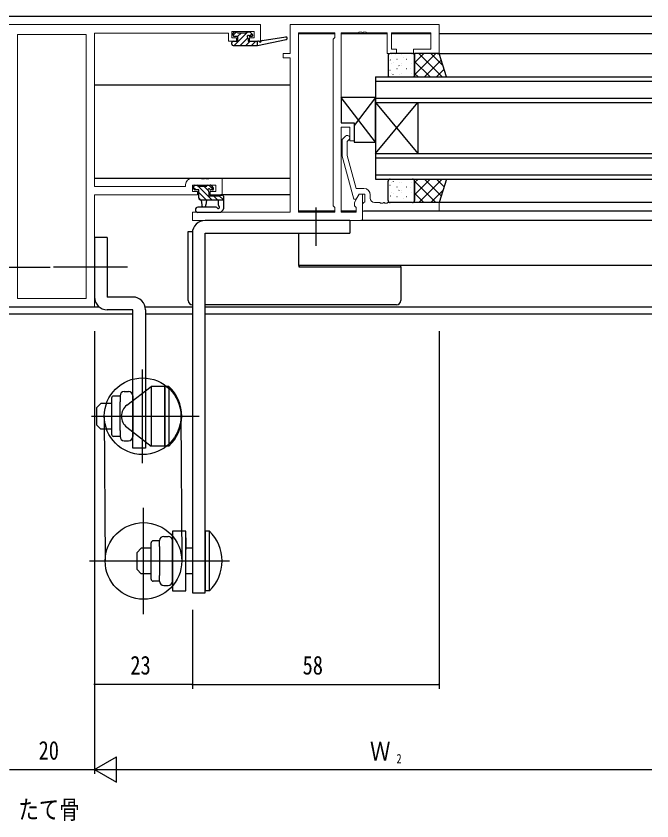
# Model space of a CAD drawing. Units: millimetres, scale not verified. Extents: x -567 to 567, y -403 to 403.
# Drawn here: x 158.1 to 307.5, y 5.3 to 194.4 of the extents above; entities that cross this region are included whole.
import ezdxf
from ezdxf.enums import TextEntityAlignment as Align

# ---------------------------------------------------------------- set-up
doc = ezdxf.new("R2010")
doc.units = ezdxf.units.MM
doc.header["$LTSCALE"] = 2
for name, color, linetype in [('0-1_USER1', 3, 'Continuous'), ('0-3_YKK_12', 2, 'Continuous'), ('0-4_YKK_13', 4, 'Continuous'), ('0-5_YKK_D', 6, 'Continuous')]:
    doc.layers.add(name, color=color, linetype=linetype)
doc.layers.add('0-2_YKK_11', color=7, linetype='Continuous', lineweight=18)
doc.styles.add('ＭＳ ゴシック', font='')
doc.styles.get('ＭＳ ゴシック').set_extended_font_data('MS Gothic')

msp = doc.modelspace()

# ---------------------------------------------------------------- linework, layer by layer
at = {"layer": '0-2_YKK_11'}
for p, q in [((117.522, 192.398), (215.522, 192.398)), ((215.522, 192.398), (215.522, 188.498)), ((222.522, 192.398), (222.522, 185.598)), ((257.522, 192.398), (222.522, 192.398)), ((257.522, 185.598), (257.522, 192.398)), ((158.452, 190.098), (158.452, 128.028)), ((158.452, 190.098), (158.452, 128.028)), ((174.592, 190.098), (158.452, 190.098)), ((174.592, 128.028), (174.592, 190.098)), ((176.522, 190.398), (176.522, 154.398)), ((208.022, 190.398), (176.522, 190.398)), ((208.022, 188.498), (208.022, 190.398)), ((214.022, 190.768), (208.822, 190.768)), ((208.822, 190.768), (208.822, 189.298)), ((208.822, 189.298), (209.922, 189.298)), ((209.922, 189.298), (209.922, 188.498)), ((212.922, 189.298), (214.022, 189.298)), ((212.922, 188.498), (212.922, 189.298)), ((214.022, 189.298), (214.022, 190.768)), ((224.452, 190.468), (224.452, 148.328)), ((224.452, 190.468), (224.452, 148.328)), ((233.022, 190.468), (224.452, 190.468)), ((232.592, 188.968), (233.022, 189.398)), ((233.022, 189.398), (233.022, 190.468)), ((234.522, 169.298), (234.522, 190.468)), ((234.522, 190.468), (238.564, 190.468)), ((238.564, 190.468), (238.747, 190.588)), ((238.747, 190.588), (239.297, 190.588)), ((239.297, 190.588), (239.48, 190.468)), ((239.48, 190.468), (239.564, 190.468)), ((239.564, 190.468), (239.747, 190.588)), ((239.747, 190.588), (240.297, 190.588)), ((240.297, 190.588), (240.48, 190.468)), ((240.48, 190.468), (245.322, 190.468)), ((245.322, 190.468), (245.322, 185.598)), ((246.322, 186.598), (246.322, 190.468)), ((246.322, 190.468), (255.592, 190.468)), ((255.592, 190.468), (255.592, 186.598)), ((209.922, 188.498), (208.022, 188.498)), ((215.522, 188.498), (212.922, 188.498)), ((232.592, 149.828), (232.592, 188.968)), ((220.822, 185.598), (220.822, 184.598)), ((222.522, 185.598), (220.822, 185.598)), ((245.322, 185.598), (247.522, 185.598)), ((247.522, 186.598), (246.322, 186.598)), ((247.522, 185.598), (247.522, 186.598)), ((251.522, 186.598), (251.522, 185.598)), ((255.592, 186.598), (251.522, 186.598)), ((251.522, 185.598), (257.522, 185.598)), ((220.822, 184.598), (222.522, 184.598)), ((222.522, 184.598), (222.522, 148.328)), ((237.522, 169.298), (234.522, 169.298)), ((234.522, 148.328), (234.522, 168.298)), ((234.522, 168.298), (236.522, 168.298)), ((236.522, 168.298), (236.522, 165.098)), ((237.522, 165.098), (237.522, 169.298)), ((235.498, 166.222), (234.722, 165.446)), ((234.722, 165.446), (234.722, 161.501)), ((235.922, 164.949), (236.346, 165.374)), ((235.922, 161.659), (235.922, 164.949)), ((236.522, 165.098), (237.522, 165.098)), ((234.722, 161.501), (237.429, 151.398)), ((238.002, 153.898), (235.922, 161.659)), ((199.422, 156.298), (201.564, 156.298)), ((201.564, 156.298), (201.747, 156.178)), ((201.747, 156.178), (202.297, 156.178)), ((202.297, 156.178), (202.48, 156.298)), ((202.48, 156.298), (202.564, 156.298)), ((202.564, 156.298), (202.747, 156.178)), ((202.747, 156.178), (203.297, 156.178)), ((203.297, 156.178), (203.48, 156.298)), ((203.48, 156.298), (206.522, 156.298)), ((206.522, 156.298), (206.522, 152.398)), ((176.522, 154.398), (197.922, 154.398)), ((197.922, 154.398), (197.922, 154.798)), ((199.552, 154.668), (199.552, 153.198)), ((205.022, 154.668), (199.552, 154.668)), ((199.552, 153.198), (200.722, 153.198)), ((200.722, 153.198), (200.722, 152.398)), ((203.722, 153.198), (205.022, 153.198)), ((203.722, 152.398), (203.722, 153.198)), ((205.022, 153.198), (205.022, 154.668)), ((239.822, 153.898), (238.002, 153.898)), ((176.522, 152.398), (176.522, 126.098)), ((200.722, 152.398), (176.522, 152.398)), ((206.522, 152.398), (203.722, 152.398)), ((237.429, 151.398), (238.029, 151.398)), ((238.722, 152.598), (237.592, 150.641)), ((238.029, 151.398), (238.722, 152.598)), ((238.722, 152.598), (240.022, 152.598)), ((239.522, 152.598), (238.722, 152.598)), ((239.522, 146.398), (239.522, 152.598)), ((240.022, 152.598), (240.022, 150.798)), ((241.322, 151.598), (241.322, 152.398)), ((233.022, 149.398), (232.592, 149.828)), ((233.022, 148.328), (233.022, 149.398)), ((237.592, 150.641), (237.592, 149.828)), ((237.592, 149.828), (238.022, 149.398)), ((238.022, 149.398), (238.022, 148.328)), ((239.822, 150.598), (239.522, 150.298)), ((239.522, 150.298), (239.522, 148.598)), ((240.022, 150.798), (239.822, 150.598)), ((243.564, 150.598), (242.322, 150.598)), ((243.747, 150.478), (243.564, 150.598)), ((244.297, 150.478), (243.747, 150.478)), ((244.48, 150.598), (244.297, 150.478)), ((244.564, 150.598), (244.48, 150.598)), ((244.747, 150.478), (244.564, 150.598)), ((245.297, 150.478), (244.747, 150.478)), ((245.48, 150.598), (245.297, 150.478)), ((222.522, 148.328), (199.522, 148.328)), ((199.522, 148.328), (199.522, 146.398)), ((224.452, 148.328), (233.022, 148.328)), ((238.022, 148.328), (234.522, 148.328)), ((239.522, 148.598), (257.522, 148.598)), ((199.522, 146.398), (239.522, 146.398)), ((158.452, 128.028), (174.592, 128.028)), ((176.522, 126.098), (156.522, 126.098))]:
    msp.add_line(p, q, dxfattribs=at)
msp.add_lwpolyline([(257.522, 148.598), (257.522, 150.598), (245.48, 150.598)], dxfattribs=at)
for centre, radius, start, end in [((235.922, 165.798), 0.6, 314.99999, 135.00001), ((199.422, 154.798), 1.5, 90.00001, 179.99999), ((239.822, 152.398), 1.5, 0.00001, 89.99999), ((242.322, 151.598), 1, 180.00001, 269.99999)]:
    msp.add_arc(centre, radius, start, end, dxfattribs=at)
at = {"layer": '0-3_YKK_12'}
for p, q in [((25.522, 194.398), (307.522, 194.398)), ((233.02, 190.198), (224.453, 190.198)), ((245.32, 190.198), (234.523, 190.198)), ((255.59, 190.198), (246.323, 190.198)), ((307.522, 190.198), (257.522, 190.198)), ((257.022, 185.598), (307.522, 185.598)), ((242.522, 180.098), (307.522, 180.098)), ((242.522, 180.098), (242.522, 174.098)), ((222.522, 178.198), (176.522, 178.198)), ((242.522, 179.098), (307.522, 179.098)), ((242.522, 175.098), (307.522, 175.098)), ((242.522, 174.098), (242.522, 162.098)), ((242.522, 174.098), (252.522, 162.098)), ((242.522, 162.098), (252.522, 174.098)), ((242.522, 174.098), (307.522, 174.098)), ((252.522, 174.098), (252.522, 162.098)), ((242.522, 162.098), (307.522, 162.098)), ((242.522, 162.098), (242.522, 156.098)), ((242.522, 161.098), (307.522, 161.098)), ((242.522, 157.098), (307.522, 157.098)), ((176.522, 156.298), (222.522, 156.298)), ((242.522, 156.098), (307.522, 156.098)), ((222.522, 152.398), (206.222, 152.398)), ((307.522, 150.598), (257.522, 150.598)), ((233.02, 148.598), (224.453, 148.598)), ((238.02, 148.598), (234.523, 148.598)), ((307.522, 148.598), (239.822, 148.598)), ((307.522, 146.398), (239.084, 146.398)), ((224.452, 143.398), (224.452, 135.799)), ((307.522, 135.799), (224.452, 135.799)), ((177.68, 126.028), (155.363, 126.028)), ((199.52, 126.028), (188.453, 126.028)), ((307.522, 126.028), (202.52, 126.028)), ((185.52, 124.398), (147.524, 124.398)), ((199.52, 124.398), (188.52, 124.398)), ((307.522, 124.398), (202.52, 124.398))]:
    msp.add_line(p, q, dxfattribs=at)
at = {"layer": '0-4_YKK_13'}
for p, q in [((209.122, 189.935), (209.885, 190.698)), ((209.122, 189.898), (209.122, 190.398)), ((209.379, 187.498), (212.579, 190.698)), ((209.422, 190.698), (209.922, 190.698)), ((210.122, 190.498), (212.122, 190.498)), ((210.132, 189.598), (211.032, 190.498)), ((210.726, 187.498), (212.555, 189.327)), ((212.322, 190.698), (212.922, 190.698)), ((212.893, 189.666), (213.486, 190.258)), ((213.422, 189.598), (213.083, 189.598)), ((213.134, 190.611), (213.634, 190.111)), ((215.934, 188.672), (221.476, 189.495)), ((208.822, 187.798), (208.822, 188.198)), ((208.843, 188.31), (209.011, 188.477)), ((209.122, 188.498), (210.222, 188.498)), ((209.122, 187.498), (214.82, 187.498)), ((212.073, 187.498), (213.073, 188.498)), ((213.42, 187.498), (214.42, 188.498)), ((214.767, 187.498), (214.82, 187.551)), ((214.82, 187.498), (221.581, 188.905)), ((251.237, 185.598), (246.022, 185.598)), ((246.416, 185.442), (246.379, 185.442)), ((247.152, 185.443), (247.145, 185.446)), ((248.696, 185.442), (248.659, 185.442)), ((250.976, 185.442), (250.939, 185.442)), ((251.737, 185.598), (251.737, 180.098)), ((257.522, 185.598), (251.737, 185.598)), ((251.737, 180.598), (256.737, 185.598)), ((251.737, 183.426), (253.909, 185.598)), ((258.217, 180.098), (252.717, 185.598)), ((258.431, 182.712), (255.545, 185.598)), ((259.256, 180.098), (257.522, 185.598)), ((245.522, 185.098), (245.522, 180.598)), ((246.08, 184.064), (246.017, 184.106)), ((246.703, 183.472), (246.696, 183.474)), ((247.627, 184.231), (247.59, 184.231)), ((249.245, 184.702), (249.238, 184.705)), ((249.907, 184.231), (249.87, 184.231)), ((251.585, 183.874), (251.578, 183.876)), ((251.737, 180.598), (251.737, 185.098)), ((255.389, 180.098), (251.737, 183.75)), ((254.066, 180.098), (258.011, 184.044)), ((245.971, 181.6), (245.964, 181.603)), ((246.416, 183.2), (246.379, 183.2)), ((247.627, 181.989), (247.59, 181.989)), ((248.097, 182.729), (248.034, 182.771)), ((248.696, 183.2), (248.659, 183.2)), ((248.76, 182.743), (248.753, 182.746)), ((249.907, 181.989), (249.87, 181.989)), ((250.853, 182.002), (250.846, 182.005)), ((250.976, 183.2), (250.939, 183.2)), ((251.699, 183.284), (251.636, 183.325)), ((256.894, 180.098), (258.689, 181.893)), ((246.022, 180.098), (251.237, 180.098)), ((246.416, 180.957), (246.379, 180.957)), ((246.743, 180.687), (246.681, 180.728)), ((248.311, 180.772), (248.304, 180.774)), ((248.696, 180.957), (248.659, 180.957)), ((250.976, 180.957), (250.939, 180.957)), ((252.56, 180.098), (251.737, 180.921)), ((251.737, 180.098), (259.256, 180.098)), ((234.522, 175.298), (234.522, 169.298)), ((242.522, 175.298), (234.522, 175.298)), ((242.522, 164.798), (234.522, 175.298)), ((242.522, 175.298), (237.522, 168.736)), ((242.522, 164.798), (242.522, 175.298)), ((234.522, 169.298), (237.522, 169.298)), ((237.522, 169.298), (237.522, 164.798)), ((237.522, 164.798), (242.522, 164.798)), ((245.522, 151.098), (245.522, 155.598)), ((246.022, 156.098), (251.237, 156.098)), ((246.416, 155.238), (246.379, 155.238)), ((246.743, 155.509), (246.681, 155.468)), ((248.311, 155.424), (248.304, 155.422)), ((248.696, 155.238), (248.659, 155.238)), ((250.976, 155.238), (250.939, 155.238)), ((251.737, 150.598), (251.737, 156.098)), ((251.737, 156.098), (259.256, 156.098)), ((252.56, 156.098), (251.737, 155.275)), ((255.389, 156.098), (251.737, 152.446)), ((251.737, 155.598), (251.737, 151.098)), ((251.737, 155.598), (256.737, 150.598)), ((258.217, 156.098), (252.717, 150.598)), ((254.066, 156.098), (258.011, 152.152)), ((256.894, 156.098), (258.689, 154.303)), ((259.256, 156.098), (257.522, 150.598)), ((199.822, 153.868), (199.822, 154.368)), ((199.822, 154.158), (200.411, 153.568)), ((200.122, 154.668), (200.622, 154.668)), ((201.022, 153.568), (200.122, 153.568)), ((200.663, 154.664), (200.818, 154.509)), ((200.822, 154.468), (202.922, 154.468)), ((200.858, 154.468), (204.158, 151.168)), ((201.022, 151.668), (201.022, 153.568)), ((202.206, 154.468), (203.185, 153.489)), ((203.122, 154.668), (203.722, 154.668)), ((203.353, 154.668), (204.396, 153.624)), ((204.222, 153.568), (203.883, 153.568)), ((203.934, 154.581), (204.434, 154.081)), ((245.971, 154.596), (245.964, 154.593)), ((247.627, 154.207), (247.59, 154.207)), ((248.097, 153.467), (248.034, 153.425)), ((248.76, 153.453), (248.753, 153.45)), ((249.907, 154.207), (249.87, 154.207)), ((250.853, 154.194), (250.846, 154.191)), ((258.431, 153.484), (255.545, 150.598)), ((201.022, 152.958), (202.811, 151.168)), ((201.026, 151.607), (201.461, 151.172)), ((204.506, 152.168), (205.506, 151.168)), ((205.75, 152.271), (206.822, 151.199)), ((205.922, 152.368), (206.522, 152.368)), ((206.822, 152.068), (206.822, 149.106)), ((246.08, 152.132), (246.017, 152.09)), ((246.416, 152.996), (246.379, 152.996)), ((246.703, 152.724), (246.696, 152.722)), ((247.627, 151.965), (247.59, 151.965)), ((248.696, 152.996), (248.659, 152.996)), ((249.245, 151.494), (249.238, 151.491)), ((249.907, 151.965), (249.87, 151.965)), ((250.976, 152.996), (250.939, 152.996)), ((251.585, 152.322), (251.578, 152.32)), ((251.699, 152.912), (251.636, 152.871)), ((251.737, 152.77), (253.909, 150.598)), ((205.086, 149.498), (200.838, 149.498)), ((206.822, 151.168), (201.522, 151.168)), ((201.622, 151.168), (201.724, 150.024)), ((202.822, 151.168), (202.72, 150.024)), ((205.622, 149.988), (205.622, 151.168)), ((228.52, 149.398), (228.52, 140.398)), ((251.237, 150.598), (246.022, 150.598)), ((246.416, 150.753), (246.379, 150.753)), ((247.152, 150.753), (247.145, 150.75)), ((248.696, 150.753), (248.659, 150.753)), ((250.976, 150.753), (250.939, 150.753)), ((257.522, 150.598), (251.737, 150.598)), ((206.017, 148.298), (200.838, 148.298)), ((206.207, 148.366), (206.638, 148.718)), ((236.52, 146.398), (202.52, 146.398)), ((236.52, 146.398), (236.52, 143.398)), ((198.522, 127.598), (198.522, 143.798)), ((176.52, 142.398), (176.52, 128.398)), ((179.52, 142.398), (176.52, 142.398)), ((179.52, 142.398), (179.52, 128.398)), ((199.52, 143.398), (199.52, 58.898)), ((202.52, 58.898), (202.52, 143.398)), ((202.52, 143.398), (236.52, 143.398)), ((148.752, 135.398), (166.13, 135.398)), ((184.292, 135.398), (166.914, 135.398)), ((224.522, 135.799), (224.522, 135.498)), ((224.522, 135.498), (247.522, 135.498)), ((248.522, 135.498), (248.522, 135.799)), ((185.52, 128.398), (179.52, 128.398)), ((185.52, 125.398), (179.52, 125.398)), ((185.52, 92.898), (185.52, 125.398)), ((188.52, 125.398), (188.52, 92.898)), ((247.522, 126.598), (202.52, 126.598)), ((187.82, 89.398), (187.82, 111.398)), ((183.52, 106.172), (184.52, 106.172)), ((184.084, 102.971), (189.82, 107.398)), ((189.82, 107.398), (189.82, 93.398)), ((193.02, 107.398), (189.82, 107.398)), ((193.02, 107.398), (193.02, 93.398)), ((193.02, 93.398), (193.02, 107.398)), ((194.02, 107.398), (193.02, 107.398)), ((194.02, 107.398), (194.02, 93.398)), ((180.52, 104.648), (180.52, 96.148)), ((182.52, 105.148), (181.02, 105.148)), ((182.52, 105.172), (182.52, 103.785)), ((185.52, 105.172), (185.52, 95.625)), ((189.82, 105.851), (189.82, 103.101)), ((177.02, 102.398), (177.02, 98.398)), ((182.52, 97.012), (182.52, 103.785)), ((175.787, 100.398), (201.106, 100.398)), ((178.82, 100.345), (179.02, 66.345)), ((196.82, 100.451), (197.02, 66.451)), ((182.52, 97.012), (182.52, 95.625)), ((184.084, 97.826), (189.82, 93.398)), ((188.52, 97.696), (188.52, 94.946)), ((182.52, 95.648), (181.02, 95.648)), ((183.52, 94.625), (184.52, 94.625)), ((188.52, 92.898), (185.52, 92.898)), ((193.02, 93.398), (189.82, 93.398)), ((194.02, 93.398), (193.02, 93.398)), ((188.02, 53.898), (188.02, 78.898)), ((192.82, 72.172), (193.82, 72.172)), ((194.82, 73.398), (194.82, 59.398)), ((198.02, 73.398), (194.82, 73.398)), ((198.02, 59.398), (198.02, 73.398)), ((198.02, 71.851), (198.02, 69.101)), ((202.52, 73.398), (202.52, 59.398)), ((203.52, 73.398), (202.52, 73.398)), ((203.52, 59.398), (203.52, 73.398)), ((189.82, 62.148), (189.82, 70.648)), ((191.82, 71.148), (190.32, 71.148)), ((191.82, 69.785), (191.82, 71.172)), ((194.82, 61.625), (194.82, 71.172)), ((187.52, 69.398), (186.52, 68.398)), ((186.52, 64.398), (186.52, 68.398)), ((189.82, 69.398), (187.52, 69.398)), ((191.82, 69.785), (191.82, 63.012)), ((199.52, 69.398), (198.02, 69.398)), ((175.32, 66.398), (199.88, 66.398)), ((185.851, 66.398), (208.259, 66.398)), ((187.52, 63.398), (186.52, 64.398)), ((189.82, 63.398), (187.52, 63.398)), ((191.82, 61.625), (191.82, 63.012)), ((199.52, 63.398), (198.02, 63.398)), ((191.82, 61.648), (190.32, 61.648)), ((192.82, 60.625), (193.82, 60.625)), ((194.82, 59.398), (198.02, 59.398)), ((199.52, 58.898), (202.52, 58.898)), ((203.52, 59.398), (202.52, 59.398))]:
    msp.add_line(p, q, dxfattribs=at)
for points in [[(210.222, 188.498), (210.222, 189.598), (209.422, 189.598)], [(212.622, 189.137), (212.622, 188.498), (214.82, 188.498)], [(214.82, 187.498), (214.82, 188.498), (214.907, 188.512)], [(203.422, 153.107), (203.422, 152.168), (205.722, 152.168)], [(198.522, 143.798), (199.522, 143.798), (199.547, 143.798)], [(247.522, 135.498), (248.522, 135.498), (248.522, 127.598)], [(180.52, 103.398), (178.02, 103.398), (177.02, 102.398)], [(180.52, 97.398), (178.02, 97.398), (177.02, 98.398)]]:
    msp.add_lwpolyline(points, dxfattribs=at)
for centre in [(187.82, 100.398), (188.02, 66.398)]:
    msp.add_circle(centre, 9, dxfattribs=at)
for centre, radius, start, end in [((209.422, 190.398), 0.3, 90, 180), ((209.422, 189.898), 0.3, 180, 270), ((209.922, 190.498), 0.2, 0, 90), ((212.322, 190.498), 0.2, 90, 180), ((212.622, 189.598), 0.25, 33.05573, 236.94427), ((212.322, 189.137), 0.3, 0, 56.94427), ((213.083, 189.898), 0.3, 213.05573, 270), ((212.922, 190.398), 0.3, 45, 90), ((213.422, 189.898), 0.3, 270, 45), ((221.52, 189.198), 0.3, 281.74981, 98.44936), ((209.122, 188.198), 0.3, 90, 180), ((209.122, 187.798), 0.3, 180, 270), ((214.955, 188.216), 0.3, 39.19754, 99.19754), ((215.42, 188.596), 0.3, 219.19754, 338.44936), ((215.978, 188.375), 0.3, 98.44936, 158.44936), ((246.022, 185.098), 0.5, 90, 180), ((251.237, 185.098), 0.5, 0, 90), ((246.022, 180.598), 0.5, 180, 270), ((251.237, 180.598), 0.5, 270, 0), ((246.022, 155.598), 0.5, 90, 180), ((251.237, 155.598), 0.5, 0, 90), ((200.122, 154.368), 0.3, 90, 180), ((200.122, 153.868), 0.3, 180, 270), ((200.622, 154.468), 0.2, 0, 90), ((203.122, 154.468), 0.2, 90, 180), ((203.422, 153.568), 0.25, 33.05573, 236.94427), ((203.122, 153.107), 0.3, 0, 56.94427), ((203.883, 153.868), 0.3, 213.05573, 270), ((203.722, 154.368), 0.3, 45, 90), ((204.222, 153.868), 0.3, 270, 45), ((201.522, 151.668), 0.5, 180, 270), ((205.922, 152.168), 0.2, 90, 180), ((206.522, 152.068), 0.3, 0, 90), ((200.838, 148.898), 0.6, 90, 270), ((202.222, 150.068), 0.5, 185.09207, 354.90793), ((205.086, 149.198), 0.3, 26.74368, 90), ((205.622, 149.468), 0.3, 206.74368, 60), ((205.922, 149.988), 0.3, 180, 240), ((246.022, 151.098), 0.5, 180, 270), ((251.237, 151.098), 0.5, 270, 360), ((206.017, 148.598), 0.3, 270, 309.23454), ((206.322, 149.106), 0.5, 309.23454, 0), ((202.52, 143.398), 3, 90, 180), ((179.52, 128.398), 3, 180, 270), ((185.52, 125.398), 3, 0, 90), ((199.522, 127.598), 1, 180, 270), ((247.522, 127.598), 1, 270, 0), ((183.52, 105.172), 1, 90, 180), ((184.52, 105.172), 1, 0, 90), ((187.353, 100.398), 9.667, 313.60284, 46.39716), ((181.02, 104.648), 0.5, 90, 180), ((186.07, 100.398), 3.25, 127.66316, 232.33684), ((181.02, 96.148), 0.5, 180, 270), ((183.52, 95.625), 1, 180, 270), ((184.52, 95.625), 1, 270, 0), ((192.82, 71.172), 1, 90, 180), ((193.82, 71.172), 1, 0, 90), ((196.853, 66.398), 9.667, 313.60284, 46.39716), ((190.32, 70.648), 0.5, 90, 180), ((190.32, 62.148), 0.5, 180, 270), ((192.82, 61.625), 1, 180, 270), ((193.82, 61.625), 1, 270, 0)]:
    msp.add_arc(centre, radius, start, end, dxfattribs=at)
msp.add_ellipse((224.619, 141.098), major_axis=(0, 5.6), ratio=0.022664, start_param=3.1415927, end_param=3.4706508, dxfattribs=at)
at = {"layer": '0-5_YKK_D'}
for p, q in [((176.522, 120.398), (176.522, 36.398)), ((176.522, 119.398), (176.522, 16.398)), ((176.522, 119.398), (176.522, 16.398)), ((257.522, 120.398), (257.522, 36.398)), ((199.52, 54.898), (199.52, 36.398)), ((199.52, 53.898), (199.52, 36.398)), ((199.52, 37.398), (176.522, 37.398)), ((199.52, 37.398), (257.522, 37.398)), ((176.522, 17.398), (181.718, 20.398)), ((156.522, 17.398), (176.522, 17.398)), ((176.522, 17.398), (186.914, 17.398)), ((182.522, 17.398), (307.522, 17.398))]:
    msp.add_line(p, q, dxfattribs=at)
msp.add_lwpolyline([(176.522, 17.398), (181.718, 14.398), (181.718, 20.398)], dxfattribs=at)
for centre, start, end in [((176.522, 37.398), 0, 180), ((176.522, 37.398), 180, 0), ((199.52, 37.398), 0, 180), ((199.52, 37.398), 0, 180), ((199.52, 37.398), 180, 0), ((199.52, 37.398), 180, 0), ((257.522, 37.398), 0, 180), ((257.522, 37.398), 180, 0)]:
    msp.add_arc(centre, 0.106, start, end, dxfattribs=at)

# ---------------------------------------------------------------- texts
at = {"layer": '0-1_USER1', "style": 'ＭＳ ゴシック', "width": 0.8}
msp.add_text('たて骨', height=4.399, dxfattribs=at).set_placement((158.628, 4.495), align=Align.BOTTOM_LEFT)
at = {"layer": '0-5_YKK_D', "style": 'ＭＳ ゴシック', "width": 0.8}
for s, height, p in [('23', 4.399, (184.939, 38.398)), ('58', 4.399, (225.426, 38.398)), ('20', 4.399, (163.379, 18.398)), ('Ｗ', 4.399, (241.27, 18.198)), ('2', 2.199, (247.507, 18.198))]:
    msp.add_text(s, height=height, dxfattribs=at).set_placement(p, align=Align.BOTTOM_LEFT)

doc.saveas('drawing.dxf')
